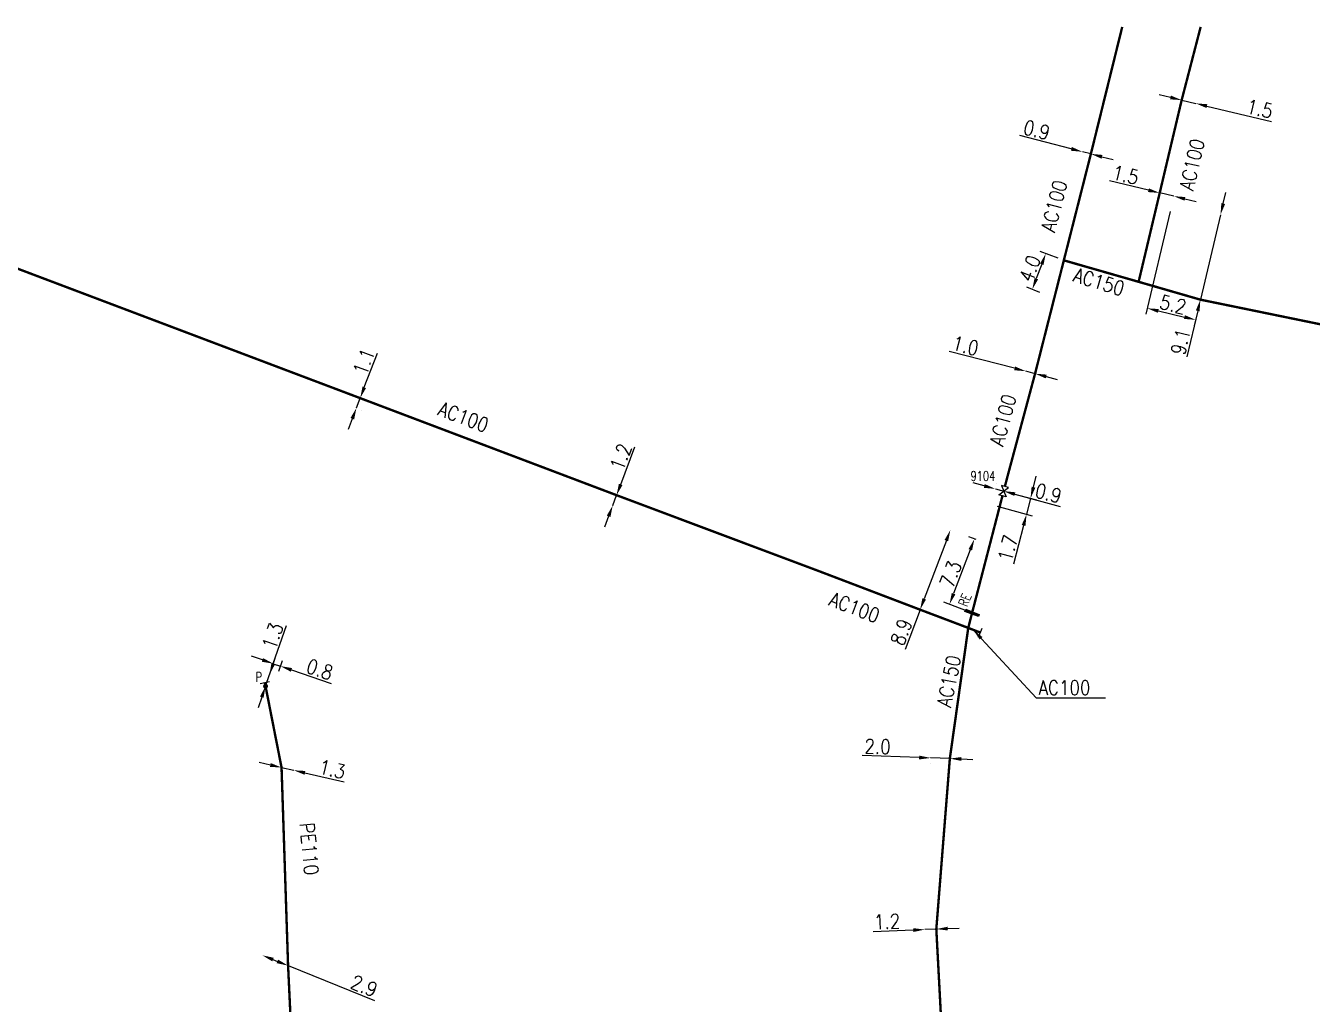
# Model space of a CAD drawing. Header units: millimetres. Extents: x 113999 to 115000, y 123996 to 125006.
# Drawn here: x 114418 to 114552.2, y 124898.1 to 125000.1 of the extents above; entities that cross this region are included whole.
import ezdxf
from ezdxf.enums import TextEntityAlignment as Align

# ---------------------------------------------------------------- set-up
doc = ezdxf.new("R2010")
doc.units = ezdxf.units.MM
doc.header["$PDMODE"] = 34
doc.linetypes.add('L_25_AP', pattern=[2000, 1000, 1000])
doc.linetypes.add('L_25_PE', pattern=[2000, 1000, 1000])
doc.layers.get('0').update_dxf_attribs({"linetype": 'CONTINUOUS'})
doc.layers.get('Defpoints').update_dxf_attribs({"linetype": 'CONTINUOUS'})
for name, color, linetype in [('L_150', 1, 'CONTINUOUS'), ('L_300', 7, 'CONTINUOUS'), ('L_340', 7, 'CONTINUOUS')]:
    doc.layers.add(name, color=color, linetype=linetype)
doc.styles.add('G_ROMANS', font='ROMANS.SHX', dxfattribs={"width": 0.75})
doc.styles.get("Standard").update_dxf_attribs({"font": 'romans.shx', "width": 0.85})
doc.dimstyles.get("Standard").update_dxf_attribs({"dimtxt": 1.5, "dimasz": 1.2, "dimexe": 0.625, "dimexo": 0.625, "dimgap": 0.25, "dimtad": 1, "dimdec": 1, "dimzin": 0, "dimdsep": 46, "dimtxsty": 'Standard', "dimcen": -0.5, "dimadec": 0, "dimazin": 0, "dimtfac": 1, "dimtdec": 1, "dimtmove": 0, "dimatfit": 3, "dimfxl": 0, "dimtolj": 1, "dimtzin": 0, "dimarcsym": 0})

# ---------------------------------------------------------------- blocks, each defined once
blk = doc.blocks.new('L_300_03')
at = {"color": 0, "linetype": 'Continuous', "flags": 128}
blk.add_lwpolyline([(-0.5, 0.38), (0.5, -0.38), (0.5, 0.38), (-0.5, -0.38), (-0.5, 0.38)], dxfattribs=at)
at = {"color": 0, "linetype": 'Continuous', "width": 0.75}
blk.add_attdef('NUM', text='', height=1, dxfattribs=at).set_placement((0, 1.67), align=Align.MIDDLE_CENTER)
at = {"color": 0, "linetype": 'Continuous', "width": 0.75, "flags": 3}
for tag, p in [('DEF_LEG', (0, -5)), ('DEF_COUP', (0, -7.5)), ('DEF_TYPE', (0, -10))]:
    blk.add_attdef(tag, text='', height=1.2, dxfattribs=at).set_placement(p, align=Align.MIDDLE)
blk = doc.blocks.new('*D222')
at = {"layer": 'Defpoints', "color": 0, "linetype": 'Continuous', "transparency": 16777216}
for p in [(114479.19, 124950.1), (114479.19, 124950.1), (114479.59, 124951.17)]:
    blk.add_point(p, dxfattribs=at)
at = {"layer": 'L_150', "color": 0, "linetype": 'Continuous', "lineweight": -2, "transparency": 16777216}
for p, q in [((114480.02, 124952.29), (114481.51, 124956.21)), ((114479.19, 124950.1), (114479.59, 124951.17)), ((114478.76, 124948.97), (114478.33, 124947.85))]:
    blk.add_line(p, q, dxfattribs=at)
at = {"layer": 'L_150', "color": 0, "linetype": 'Continuous', "transparency": 16777216}
for points in [[(114479.83, 124952.36), (114480.21, 124952.22), (114479.59, 124951.17)], [(114478.57, 124949.04), (114478.95, 124948.9), (114479.19, 124950.1)]]:
    blk.add_solid(points, dxfattribs=at)
at = {"layer": 'L_150', "color": 0, "linetype": 'Continuous', "transparency": 16777216, "insert": (114480.04, 124955.17), "char_height": 1.5, "attachment_point": 5, "rotation": 69.2034}
blk.add_mtext('\\A1;1.2', dxfattribs=at)
blk = doc.blocks.new('*D223')
at = {"layer": 'Defpoints', "color": 0, "linetype": 'Continuous', "transparency": 16777216}
for p in [(114519.97, 124951.59), (114518.67, 124950.17), (114522.35, 124949.18)]:
    blk.add_point(p, dxfattribs=at)
at = {"layer": 'L_300', "color": 0, "linetype": 'Continuous', "lineweight": -2, "transparency": 16777216}
for p, q in [((114523.07, 124952), (114523.37, 124953.16)), ((114520.57, 124951.43), (114523.38, 124950.67)), ((114519.27, 124950.01), (114522.95, 124949.02)), ((114522.77, 124950.84), (114522.35, 124949.18)), ((114522.05, 124948.02), (114521, 124943.96))]:
    blk.add_line(p, q, dxfattribs=at)
at = {"layer": 'L_300', "color": 0, "linetype": 'Continuous', "transparency": 16777216}
for points in [[(114522.88, 124952.05), (114523.27, 124951.95), (114522.77, 124950.84)], [(114521.85, 124948.07), (114522.24, 124947.97), (114522.35, 124949.18)]]:
    blk.add_solid(points, dxfattribs=at)
at = {"layer": 'L_300', "color": 0, "linetype": 'Continuous', "transparency": 16777216, "insert": (114520.4, 124945.66), "char_height": 1.5, "attachment_point": 5, "rotation": 75.5057}
blk.add_mtext('\\A1;1.7', dxfattribs=at)
blk = doc.blocks.new('*D224')
at = {"layer": 'Defpoints', "color": 0, "linetype": 'Continuous', "transparency": 16777216}
for p in [(114519.09, 124951.82), (114519.1, 124951.83), (114519.97, 124951.59)]:
    blk.add_point(p, dxfattribs=at)
at = {"layer": 'L_300', "color": 0, "linetype": 'Continuous', "lineweight": -2, "transparency": 16777216}
for p, q in [((114517.94, 124952.14), (114516.78, 124952.45)), ((114519.1, 124951.83), (114519.97, 124951.59)), ((114519.26, 124952.42), (114519.26, 124952.43)), ((114521.12, 124951.28), (114525.87, 124950)), ((114519.8, 124950.99), (114519.8, 124950.99))]:
    blk.add_line(p, q, dxfattribs=at)
at = {"layer": 'L_300', "color": 0, "linetype": 'Continuous', "transparency": 16777216}
for points in [[(114517.99, 124952.33), (114517.89, 124951.94), (114519.1, 124951.83)], [(114521.18, 124951.47), (114521.07, 124951.09), (114519.97, 124951.59)]]:
    blk.add_solid(points, dxfattribs=at)
at = {"layer": 'L_300', "color": 0, "linetype": 'Continuous', "transparency": 16777216, "insert": (114524.63, 124951.37), "char_height": 1.5, "attachment_point": 5, "rotation": 344.9251}
blk.add_mtext('\\A1;0.9', dxfattribs=at)
blk = doc.blocks.new('*D225')
at = {"layer": 'Defpoints', "color": 0, "linetype": 'Continuous', "transparency": 16777216}
for p in [(114452.85, 124961.29), (114452.46, 124960.27), (114452.46, 124960.27)]:
    blk.add_point(p, dxfattribs=at)
at = {"layer": 'L_150', "color": 0, "linetype": 'Continuous', "lineweight": -2, "transparency": 16777216}
for p, q in [((114453.28, 124962.42), (114454.64, 124965.99)), ((114452.46, 124960.27), (114452.85, 124961.29)), ((114453.43, 124961.07), (114453.43, 124961.07)), ((114453.04, 124960.04), (114453.04, 124960.04)), ((114452.03, 124959.14), (114451.6, 124958.02))]:
    blk.add_line(p, q, dxfattribs=at)
at = {"layer": 'L_150', "color": 0, "linetype": 'Continuous', "transparency": 16777216}
for points in [[(114453.09, 124962.49), (114453.46, 124962.34), (114452.85, 124961.29)], [(114451.84, 124959.22), (114452.22, 124959.07), (114452.46, 124960.27)]]:
    blk.add_solid(points, dxfattribs=at)
at = {"layer": 'L_150', "color": 0, "linetype": 'Continuous', "transparency": 16777216, "insert": (114453.24, 124965.12), "char_height": 1.5, "attachment_point": 5, "rotation": 69.1585}
blk.add_mtext('\\A1;1.1', dxfattribs=at)
blk = doc.blocks.new('*D114')
at = {"layer": 'Defpoints', "color": 0, "linetype": 'Continuous', "transparency": 16777216}
for p in [(114528.19, 124986.98), (114528.19, 124986.98), (114529.06, 124986.76)]:
    blk.add_point(p, dxfattribs=at)
at = {"layer": 'L_150', "color": 0, "linetype": 'Continuous', "lineweight": -2, "transparency": 16777216}
for p, q in [((114527.02, 124987.28), (114521.65, 124988.67)), ((114529.06, 124986.76), (114528.19, 124986.98)), ((114530.22, 124986.46), (114531.38, 124986.16))]:
    blk.add_line(p, q, dxfattribs=at)
at = {"layer": 'L_150', "color": 0, "linetype": 'Continuous', "transparency": 16777216}
for points in [[(114527.07, 124987.48), (114526.97, 124987.09), (114528.19, 124986.98)], [(114530.27, 124986.65), (114530.17, 124986.26), (114529.06, 124986.76)]]:
    blk.add_solid(points, dxfattribs=at)
at = {"layer": 'L_150', "color": 0, "linetype": 'Continuous', "transparency": 16777216, "insert": (114523.41, 124989.25), "char_height": 1.5, "attachment_point": 5, "rotation": 345.5057}
blk.add_mtext('\\A1;0.9', dxfattribs=at)
blk = doc.blocks.new('*D115')
at = {"layer": 'Defpoints', "color": 0, "linetype": 'Continuous', "transparency": 16777216}
for p in [(114522.27, 124964.1), (114522.27, 124964.1), (114523.24, 124963.84)]:
    blk.add_point(p, dxfattribs=at)
at = {"layer": 'L_150', "color": 0, "linetype": 'Continuous', "lineweight": -2, "transparency": 16777216}
for p, q in [((114521.11, 124964.4), (114514.29, 124966.16)), ((114523.24, 124963.84), (114522.27, 124964.1)), ((114524.4, 124963.54), (114525.56, 124963.24))]:
    blk.add_line(p, q, dxfattribs=at)
at = {"layer": 'L_150', "color": 0, "linetype": 'Continuous', "transparency": 16777216}
for points in [[(114521.16, 124964.59), (114521.06, 124964.2), (114522.27, 124964.1)], [(114524.45, 124963.74), (114524.35, 124963.35), (114523.24, 124963.84)]]:
    blk.add_solid(points, dxfattribs=at)
at = {"layer": 'L_150', "color": 0, "linetype": 'Continuous', "transparency": 16777216, "insert": (114515.99, 124966.75), "char_height": 1.5, "attachment_point": 5, "rotation": 345.5057}
blk.add_mtext('\\A1;1.0', dxfattribs=at)
blk = doc.blocks.new('*D116')
at = {"layer": 'Defpoints', "color": 0, "linetype": 'Continuous', "transparency": 16777216}
for p in [(114514.41, 124947.55), (114514.41, 124947.55), (114511.25, 124939.23)]:
    blk.add_point(p, dxfattribs=at)
at = {"layer": 'L_150', "color": 0, "linetype": 'Continuous', "lineweight": -2, "transparency": 16777216}
for p, q in [((114513.99, 124946.43), (114511.68, 124940.36)), ((114511.25, 124939.23), (114509.68, 124935.09))]:
    blk.add_line(p, q, dxfattribs=at)
at = {"layer": 'L_150', "color": 0, "linetype": 'Continuous', "transparency": 16777216}
for points in [[(114513.8, 124946.5), (114514.17, 124946.36), (114514.41, 124947.55)], [(114511.49, 124940.43), (114511.86, 124940.29), (114511.25, 124939.23)]]:
    blk.add_solid(points, dxfattribs=at)
at = {"layer": 'L_150', "color": 0, "linetype": 'Continuous', "transparency": 16777216, "insert": (114509.29, 124936.9), "char_height": 1.5, "attachment_point": 5, "rotation": 69.1806}
blk.add_mtext('\\A1;8.9', dxfattribs=at)
blk = doc.blocks.new('*D117')
at = {"layer": 'Defpoints', "color": 0, "linetype": 'Continuous', "transparency": 16777216}
for p in [(114512.35, 124923.77), (114512.35, 124923.77), (114514.35, 124923.7)]:
    blk.add_point(p, dxfattribs=at)
at = {"layer": 'L_150', "color": 0, "linetype": 'Continuous', "lineweight": -2, "transparency": 16777216}
for p, q in [((114511.15, 124923.81), (114505.2, 124924.01)), ((114512.33, 124923.14), (114512.33, 124923.14)), ((114514.35, 124923.7), (114512.35, 124923.77)), ((114514.33, 124923.07), (114514.33, 124923.07)), ((114515.55, 124923.66), (114516.75, 124923.62))]:
    blk.add_line(p, q, dxfattribs=at)
at = {"layer": 'L_150', "color": 0, "linetype": 'Continuous', "transparency": 16777216}
for points in [[(114511.16, 124924.01), (114511.14, 124923.61), (114512.35, 124923.77)], [(114515.55, 124923.86), (114515.54, 124923.46), (114514.35, 124923.7)]]:
    blk.add_solid(points, dxfattribs=at)
at = {"layer": 'L_150', "color": 0, "linetype": 'Continuous', "transparency": 16777216, "insert": (114506.81, 124924.96), "char_height": 1.5, "attachment_point": 5, "rotation": 358.0486}
blk.add_mtext('\\A1;2.0', dxfattribs=at)
blk = doc.blocks.new('*D118')
at = {"layer": 'Defpoints', "color": 0, "linetype": 'Continuous', "transparency": 16777216}
for p in [(114511.74, 124905.87), (114511.74, 124905.87), (114512.94, 124905.92)]:
    blk.add_point(p, dxfattribs=at)
at = {"layer": 'L_150', "color": 0, "linetype": 'Continuous', "lineweight": -2, "transparency": 16777216}
for p, q in [((114510.54, 124905.82), (114506.35, 124905.65)), ((114512.94, 124905.92), (114511.74, 124905.87)), ((114514.14, 124905.98), (114515.33, 124906.03))]:
    blk.add_line(p, q, dxfattribs=at)
at = {"layer": 'L_150', "color": 0, "linetype": 'Continuous', "transparency": 16777216}
for points in [[(114510.53, 124906.02), (114510.55, 124905.62), (114511.74, 124905.87)], [(114514.13, 124906.17), (114514.14, 124905.78), (114512.94, 124905.92)]]:
    blk.add_solid(points, dxfattribs=at)
at = {"layer": 'L_150', "color": 0, "linetype": 'Continuous', "transparency": 16777216, "insert": (114507.8, 124906.71), "char_height": 1.5, "attachment_point": 5, "rotation": 2.4085}
blk.add_mtext('\\A1;1.2', dxfattribs=at)
blk = doc.blocks.new('*D125')
at = {"layer": 'Defpoints', "color": 0, "linetype": 'Continuous', "transparency": 16777216}
for p in [(114536.24, 124982.69), (114537.7, 124982.35), (114537.7, 124982.35)]:
    blk.add_point(p, dxfattribs=at)
at = {"layer": 'L_150', "color": 0, "linetype": 'Continuous', "lineweight": -2, "transparency": 16777216}
for p, q in [((114535.07, 124982.97), (114530.99, 124983.94)), ((114537.7, 124982.35), (114536.24, 124982.69)), ((114538.87, 124982.07), (114540.03, 124981.79))]:
    blk.add_line(p, q, dxfattribs=at)
at = {"layer": 'L_150', "color": 0, "linetype": 'Continuous', "transparency": 16777216}
for points in [[(114535.12, 124983.16), (114535.02, 124982.78), (114536.24, 124982.69)], [(114538.91, 124982.26), (114538.82, 124981.88), (114537.7, 124982.35)]]:
    blk.add_solid(points, dxfattribs=at)
at = {"layer": 'L_150', "color": 0, "linetype": 'Continuous', "transparency": 16777216, "insert": (114532.68, 124984.56), "char_height": 1.5, "attachment_point": 5, "rotation": 346.6589}
blk.add_mtext('\\A1;1.5', dxfattribs=at)
blk = doc.blocks.new('*D126')
at = {"layer": 'Defpoints', "color": 0, "linetype": 'Continuous', "transparency": 16777216}
for p in [(114538.53, 124992.37), (114539.99, 124992.03), (114539.99, 124992.03)]:
    blk.add_point(p, dxfattribs=at)
at = {"layer": 'L_150', "color": 0, "linetype": 'Continuous', "lineweight": -2, "transparency": 16777216}
for p, q in [((114537.37, 124992.65), (114536.2, 124992.93)), ((114538.53, 124992.37), (114539.99, 124992.03)), ((114541.16, 124991.75), (114547.89, 124990.15))]:
    blk.add_line(p, q, dxfattribs=at)
at = {"layer": 'L_150', "color": 0, "linetype": 'Continuous', "transparency": 16777216}
for points in [[(114537.41, 124992.84), (114537.32, 124992.45), (114538.53, 124992.37)], [(114541.21, 124991.94), (114541.11, 124991.55), (114539.99, 124992.03)]]:
    blk.add_solid(points, dxfattribs=at)
at = {"layer": 'L_150', "color": 0, "linetype": 'Continuous', "transparency": 16777216, "insert": (114546.67, 124991.47), "char_height": 1.5, "attachment_point": 5, "rotation": 346.6589}
blk.add_mtext('\\A1;1.5', dxfattribs=at)
blk = doc.blocks.new('L_340_07')
at = {"color": 0, "linetype": 'Continuous', "const_width": 0.25, "flags": 128}
blk.add_lwpolyline([(0, 0), (0.35, 0)], dxfattribs=at)
at = {"color": 0, "linetype": 'Continuous', "flags": 128}
blk.add_lwpolyline([(0.35, -0.5), (0.35, 0.5)], dxfattribs=at)
at = {"color": 0, "linetype": 'Continuous', "width": 0.75, "flags": 3}
for tag, p in [('DEF_LEG', (0.72, -3.47)), ('DEF_COUP', (0.72, -5.97)), ('DEF_TYPE', (0.72, -8.47))]:
    blk.add_attdef(tag, text='', height=1.2, dxfattribs=at).set_placement(p, align=Align.MIDDLE)
blk = doc.blocks.new('*D140')
at = {"layer": 'Defpoints', "color": 0, "linetype": 'Continuous', "transparency": 16777216}
for p in [(114526.24, 124975.66), (114522.95, 124972.63), (114524.34, 124972.11)]:
    blk.add_point(p, dxfattribs=at)
at = {"layer": 'L_150', "color": 0, "linetype": 'Continuous', "lineweight": -2, "transparency": 16777216}
for p, q in [((114525.66, 124975.88), (114523.77, 124976.59)), ((114523.94, 124975.25), (114523.37, 124973.75)), ((114523.75, 124972.32), (114522.37, 124972.85))]:
    blk.add_line(p, q, dxfattribs=at)
at = {"layer": 'L_150', "color": 0, "linetype": 'Continuous', "transparency": 16777216}
for points in [[(114523.75, 124975.32), (114524.12, 124975.18), (114524.36, 124976.37)], [(114523.19, 124973.82), (114523.56, 124973.68), (114522.95, 124972.63)]]:
    blk.add_solid(points, dxfattribs=at)
at = {"layer": 'L_150', "color": 0, "linetype": 'Continuous', "transparency": 16777216, "insert": (114522.7, 124974.8), "char_height": 1.5, "attachment_point": 5, "rotation": 69.3978}
blk.add_mtext('\\A1;4.0', dxfattribs=at)
blk = doc.blocks.new('L_340_20')
at = {"linetype": 'Continuous'}
blk.add_hatch(color=0, dxfattribs=at).paths.add_polyline_path([(0.12, 0.75), (-0.12, 0.75), (-0.12, -0.75), (0.12, -0.75)])
at = {"color": 0, "linetype": 'Continuous'}
blk.add_lwpolyline([(-0.12, 0.75), (0.12, 0.75), (0.12, -0.75), (-0.12, -0.75)], close=True, dxfattribs=at)
at = {"color": 0, "linetype": 'Continuous', "width": 0.75}
for tag, height, flags, p in [('RE', 1, 8, (0, 2.19)), ('DEF_LEG', 1.2, 3, (0, -5)), ('DEF_COUP', 1.2, 3, (0, -7.5)), ('DEF_TYPE', 1.2, 3, (0, -10))]:
    blk.add_attdef(tag, text='', height=height, dxfattribs=dict(at, flags=flags)).set_placement(p, align=Align.MIDDLE)
blk = doc.blocks.new('*D370')
at = {"layer": 'Defpoints', "color": 0, "linetype": 'Continuous', "ltscale": 0.5, "transparency": 16777216}
for p in [(114517.67, 124946.31), (114514.31, 124939.78), (114516.67, 124938.89)]:
    blk.add_point(p, dxfattribs=at)
at = {"layer": 'L_340', "color": 0, "linetype": 'Continuous', "lineweight": -2, "ltscale": 0.5, "transparency": 16777216}
for p, q in [((114517.09, 124946.54), (114516.33, 124946.83)), ((114516.48, 124945.48), (114514.74, 124940.9)), ((114516.09, 124939.11), (114513.73, 124940))]:
    blk.add_line(p, q, dxfattribs=at)
at = {"layer": 'L_340', "color": 0, "linetype": 'Continuous', "ltscale": 0.5, "transparency": 16777216}
for points in [[(114516.3, 124945.55), (114516.67, 124945.41), (114516.91, 124946.6)], [(114514.55, 124940.97), (114514.93, 124940.83), (114514.31, 124939.78)]]:
    blk.add_solid(points, dxfattribs=at)
at = {"layer": 'L_340', "color": 0, "linetype": 'Continuous', "ltscale": 0.5, "transparency": 16777216, "insert": (114514.45, 124942.94), "char_height": 1.5, "attachment_point": 5, "rotation": 69.1806}
blk.add_mtext('\\A1;7.3', dxfattribs=at)
blk = doc.blocks.new('*D416')
at = {"layer": 'Defpoints', "color": 0, "linetype": 'Continuous', "transparency": 16777216}
for p in [(114542.58, 124980.41), (114542.58, 124980.41), (114540.48, 124971.56)]:
    blk.add_point(p, dxfattribs=at)
at = {"layer": 'L_150', "color": 0, "linetype": 'Continuous', "lineweight": -2, "transparency": 16777216}
for p, q in [((114542.86, 124981.58), (114543.14, 124982.75)), ((114542.58, 124980.41), (114540.48, 124971.56)), ((114540.21, 124970.39), (114539.07, 124965.58))]:
    blk.add_line(p, q, dxfattribs=at)
at = {"layer": 'L_150', "color": 0, "linetype": 'Continuous', "transparency": 16777216}
for points in [[(114542.67, 124981.63), (114543.06, 124981.53), (114542.58, 124980.41)], [(114540.01, 124970.44), (114540.4, 124970.34), (114540.48, 124971.56)]]:
    blk.add_solid(points, dxfattribs=at)
at = {"layer": 'L_150', "color": 0, "linetype": 'Continuous', "transparency": 16777216, "insert": (114538.42, 124967.18), "char_height": 1.5, "attachment_point": 5, "rotation": 76.6589}
blk.add_mtext('\\A1;9.1', dxfattribs=at)
blk = doc.blocks.new('*D417')
at = {"layer": 'Defpoints', "color": 0, "linetype": 'Continuous', "ltscale": 0.5, "transparency": 16777216}
for p in [(114537.47, 124981.38), (114540.48, 124971.56), (114539.99, 124969.46)]:
    blk.add_point(p, dxfattribs=at)
at = {"layer": 'L_150', "color": 0, "linetype": 'Continuous', "lineweight": -2, "ltscale": 0.5, "transparency": 16777216}
for p, q in [((114537.32, 124980.77), (114534.78, 124970.06)), ((114536.1, 124970.39), (114538.82, 124969.74)), ((114540.34, 124970.95), (114539.84, 124968.86))]:
    blk.add_line(p, q, dxfattribs=at)
at = {"layer": 'L_150', "color": 0, "linetype": 'Continuous', "ltscale": 0.5, "transparency": 16777216}
for points in [[(114536.14, 124970.58), (114536.05, 124970.19), (114534.93, 124970.66)], [(114538.87, 124969.94), (114538.77, 124969.55), (114539.99, 124969.46)]]:
    blk.add_solid(points, dxfattribs=at)
at = {"layer": 'L_150', "color": 0, "linetype": 'Continuous', "ltscale": 0.5, "transparency": 16777216, "insert": (114537.63, 124971.05), "char_height": 1.5, "attachment_point": 5, "rotation": 346.6589}
blk.add_mtext('\\A1;5.2', dxfattribs=at)
blk = doc.blocks.new('*D503')
at = {"layer": 'Defpoints', "color": 0, "linetype": 'Continuous', "transparency": 16777216}
for p in [(114442.64, 124903.19), (114442.64, 124903.19), (114445.33, 124902.11)]:
    blk.add_point(p, dxfattribs=at)
at = {"layer": 'L_150', "color": 0, "linetype": 'Continuous', "lineweight": -2, "transparency": 16777216}
for p, q in [((114443.75, 124902.74), (114444.22, 124902.55)), ((114445.33, 124902.11), (114454.34, 124898.48))]:
    blk.add_line(p, q, dxfattribs=at)
at = {"layer": 'L_150', "color": 0, "linetype": 'Continuous', "transparency": 16777216}
for points in [[(114443.83, 124902.93), (114443.68, 124902.56), (114442.64, 124903.19)], [(114444.29, 124902.74), (114444.14, 124902.37), (114445.33, 124902.11)]]:
    blk.add_solid(points, dxfattribs=at)
at = {"layer": 'L_150', "color": 0, "linetype": 'Continuous', "transparency": 16777216, "insert": (114453.27, 124899.99), "char_height": 1.5, "attachment_point": 5, "rotation": 338.0688}
blk.add_mtext('\\A1;2.9', dxfattribs=at)
blk = doc.blocks.new('*D504')
at = {"layer": 'Defpoints', "color": 0, "linetype": 'Continuous', "transparency": 16777216}
for p in [(114444.65, 124922.77), (114445.92, 124922.48), (114445.92, 124922.48)]:
    blk.add_point(p, dxfattribs=at)
at = {"layer": 'L_150', "color": 0, "linetype": 'Continuous', "lineweight": -2, "transparency": 16777216}
for p, q in [((114443.48, 124923.03), (114442.31, 124923.3)), ((114444.51, 124922.16), (114444.51, 124922.16)), ((114444.65, 124922.77), (114445.92, 124922.48)), ((114447.09, 124922.21), (114451.17, 124921.28))]:
    blk.add_line(p, q, dxfattribs=at)
at = {"layer": 'L_150', "color": 0, "linetype": 'Continuous', "transparency": 16777216}
for points in [[(114443.53, 124923.23), (114443.44, 124922.84), (114444.65, 124922.77)], [(114447.13, 124922.41), (114447.04, 124922.02), (114445.92, 124922.48)]]:
    blk.add_solid(points, dxfattribs=at)
at = {"layer": 'L_150', "color": 0, "linetype": 'Continuous', "transparency": 16777216, "insert": (114449.94, 124922.59), "char_height": 1.5, "attachment_point": 5, "rotation": 347.135}
blk.add_mtext('\\A1;1.3', dxfattribs=at)
blk = doc.blocks.new('*D505')
at = {"layer": 'Defpoints', "color": 0, "linetype": 'Continuous', "transparency": 16777216}
for p in [(114444.54, 124933.34), (114442.98, 124931.25), (114444.16, 124932.22)]:
    blk.add_point(p, dxfattribs=at)
at = {"layer": 'L_300', "color": 0, "linetype": 'Continuous', "lineweight": -2, "transparency": 16777216}
for p, q in [((114442.65, 124933.99), (114441.52, 124934.38)), ((114443.18, 124931.84), (114443.99, 124934.19)), ((114444.36, 124932.81), (114444.75, 124933.93)), ((114443.79, 124933.6), (114444.54, 124933.34)), ((114445.68, 124932.95), (114449.81, 124931.53))]:
    blk.add_line(p, q, dxfattribs=at)
at = {"layer": 'L_300', "color": 0, "linetype": 'Continuous', "transparency": 16777216}
for points in [[(114442.72, 124934.18), (114442.59, 124933.8), (114443.79, 124933.6)], [(114445.74, 124933.14), (114445.61, 124932.76), (114444.54, 124933.34)]]:
    blk.add_solid(points, dxfattribs=at)
at = {"layer": 'L_300', "color": 0, "linetype": 'Continuous', "transparency": 16777216, "insert": (114448.64, 124932.99), "char_height": 1.5, "attachment_point": 5, "rotation": 341.0133}
blk.add_mtext('\\A1;0.8', dxfattribs=at)
blk = doc.blocks.new('*D506')
at = {"layer": 'Defpoints', "color": 0, "linetype": 'Continuous', "transparency": 16777216}
for p in [(114443.4, 124932.48), (114443.4, 124932.48), (114442.98, 124931.25)]:
    blk.add_point(p, dxfattribs=at)
at = {"layer": 'L_300', "color": 0, "linetype": 'Continuous', "lineweight": -2, "transparency": 16777216}
for p, q in [((114443.79, 124933.62), (114445.15, 124937.58)), ((114442.98, 124931.25), (114443.4, 124932.48)), ((114442.59, 124930.12), (114442.2, 124928.98))]:
    blk.add_line(p, q, dxfattribs=at)
at = {"layer": 'L_300', "color": 0, "linetype": 'Continuous', "transparency": 16777216}
for points in [[(114443.6, 124933.68), (114443.98, 124933.55), (114443.4, 124932.48)], [(114442.4, 124930.18), (114442.78, 124930.05), (114442.98, 124931.25)]]:
    blk.add_solid(points, dxfattribs=at)
at = {"layer": 'L_300', "color": 0, "linetype": 'Continuous', "transparency": 16777216, "insert": (114443.72, 124936.49), "char_height": 1.5, "attachment_point": 5, "rotation": 71.0133}
blk.add_mtext('\\A1;1.3', dxfattribs=at)
blk = doc.blocks.new('L_300_12')
at = {"color": 0, "linetype": 'Continuous', "const_width": 0.248, "flags": 128}
blk.add_lwpolyline([(-0.13, 0, 1), (0.13, 0, 1)], format="xyb", close=True, dxfattribs=at)
at = {"linetype": 'Continuous', "style": 'G_ROMANS', "width": 0.75}
blk.add_attdef('P', text='', height=1, dxfattribs=at).set_placement((0, 1.33), align=Align.MIDDLE_CENTER)
at = {"color": 0, "linetype": 'Continuous', "width": 0.75, "flags": 3}
for tag, p in [('DEF_LEG', (0, -5)), ('DEF_COUP', (0, -7.5)), ('DEF_TYPE', (0, -10))]:
    blk.add_attdef(tag, text='', height=1.2, dxfattribs=at).set_placement(p, align=Align.MIDDLE)

msp = doc.modelspace()

# ---------------------------------------------------------------- linework, layer by layer
at = {"layer": 'L_150', "linetype": 'L_25_AP', "ltscale": 0.5, "const_width": 0.25}
for points in [[(114520.09, 124952.07), (114520.4, 124953.26), (114523.24, 124963.84), (114526.24, 124975.66), (114529.06, 124986.76), (114532.33, 125000)], [(114540.51, 125000), (114538.53, 124992.37), (114536.24, 124982.69), (114534.04, 124973.42)], [(114388.33, 124995.09), (114387.43, 124981.77), (114387.83, 124981.72), (114389.87, 124981.44), (114404.54, 124979.43), (114413.24, 124976.26), (114452.85, 124961.29), (114479.59, 124951.17), (114500.83, 124943.2), (114511.25, 124939.23), (114516.27, 124937.33), (114517.2, 124936.97)], [(114526.24, 124975.66), (114534.04, 124973.42), (114540.48, 124971.56), (114569.77, 124965.55), (114597.23, 124960.85), (114608.49, 124956.73), (114620.83, 124952.25), (114628.68, 124946.77), (114645.34, 124947.68), (114654.24, 124953.3), (114669.58, 124956.33), (114674.65, 124957.33), (114676.99, 124957.75), (114677.57, 124957.36)], [(114519.84, 124951.11), (114516.67, 124938.89)], [(114516.67, 124938.89), (114516.27, 124937.33), (114514.35, 124923.7), (114512.94, 124905.92), (114513.6, 124893.52), (114514.75, 124881.39), (114515.55, 124875.6), (114519.18, 124849.21), (114522.73, 124826.68), (114523.34, 124822.52)]]:
    msp.add_lwpolyline(points, dxfattribs=at)
at = {"layer": 'L_150', "linetype": 'L_25_PE', "flags": 128}
msp.add_lwpolyline([(114442.98, 124931.25, 0.25, 0.25, 0), (114444.65, 124922.77, 0.25, 0.25, 0), (114445.33, 124902.11, 0.25, 0.25, 0), (114445.58, 124896.84, 0.25, 0.25, 0), (114445.38, 124892.94, 0.25, 0.25, 0), (114446.38, 124889.37, 0.25, 0.25, 0), (114446.19, 124888.8, 0.25, 0.25, 0), (114445.09, 124885.44, 0.25, 0.25, 0), (114443.18, 124879.57, 0.25, 0.25, 0), (114442.45, 124877.36, 0.25, 0.25, 0), (114441.42, 124877.2, 0.25, 0.25, 0), (114440.99, 124875.91, 0.25, 0.25, 0), (114439.66, 124872.12, 0.25, 0.25, 0), (114440.47, 124871.24, 0.25, 0.25, 0), (114438.42, 124865.55, 0.25, 0.25, 0), (114437.25, 124862.07, 0.25, 0.25, 0), (114435.39, 124861.38, 0.25, 0.25, 0), (114435.13, 124860.49, 0.25, 0.25, 0), (114434.4, 124857.39, 0.25, 0.25, 0), (114434.2, 124856.72, 0, 0, 0)], format="xyseb", dxfattribs=at)

# ---------------------------------------------------------------- block references
at = {"layer": 'L_300'}
ref = msp.add_blockref('L_300_03', (114519.97, 124951.59), dxfattribs=dict(at, rotation=75.50571273940055))
ref.add_attrib('NUM', '9104', dxfattribs={"layer": '0', "color": 0, "linetype": 'Continuous', "height": 1, "width": 0.75}).set_placement((114517.8, 124953.17), align=Align.MIDDLE_CENTER)
at = {"layer": 'L_300', "ltscale": 0.5}
ref = msp.add_blockref('L_300_12', (114442.98, 124931.25), dxfattribs=at)
ref.add_attrib('P', 'P', dxfattribs={"layer": '0', "linetype": 'Continuous', "ltscale": 0.5, "height": 1, "style": 'G_ROMANS', "width": 0.75}).set_placement((114442.28, 124932.2), align=Align.MIDDLE_CENTER)
at = {"layer": 'L_340', "ltscale": 0.5}
ref = msp.add_blockref('L_340_20', (114516.67, 124938.89), dxfattribs=dict(at, rotation=69.18056940453836))
ref.add_attrib('RE', 'RE', dxfattribs={"layer": '0', "color": 0, "linetype": 'Continuous', "height": 1, "rotation": 69.1806, "width": 0.75}).set_placement((114515.92, 124940.25), align=Align.MIDDLE)
at = {"layer": 'L_340'}
for p, rotation in [((114517.2, 124936.97), 339.1805694046394), ((114442.98, 124931.25), 101.1650807987545)]:
    msp.add_blockref('L_340_07', p, dxfattribs=dict(at, rotation=rotation))

# ---------------------------------------------------------------- texts
at = {"layer": 'L_150', "linetype": 'Continuous', "width": 0.85}
for s, rotation, p in [('AC100', 76.6589, (114539.72, 124982.84)), ('AC100', 75.7481, (114525.29, 124978.52)), ('AC150', 343.0774, (114527.1, 124973.49)), ('AC100', 339.2666, (114460.82, 124959.58)), ('AC100', 75.0013, (114519.91, 124956.2)), ('AC100', 339.1806, (114501.61, 124939.73)), ('AC150', 78.4335, (114514.45, 124928.98))]:
    msp.add_text(s, height=1.5, rotation=rotation, dxfattribs=at).set_placement(p)
msp.add_text('PE110', height=1.5, rotation=275.3879, dxfattribs=at).set_placement((114447.53, 124914.28), align=Align.MIDDLE)
at = {"layer": 'L_150', "linetype": 'Continuous', "insert": (114523.6, 124930.34), "char_height": 1.5, "attachment_point": 7}
msp.add_mtext('\\A1;AC100', dxfattribs=at)

# ---------------------------------------------------------------- dimensions: what is measured, and where the dimension line sits
at = {"layer": 'L_150', "linetype": 'Continuous'}
for base, p1, p2, angle, picture, middle in [((114539.99, 124992.03), (114538.53, 124992.37), (114539.99, 124992.03), 166.6589, '*D126', (114546.43, 124990.5)), ((114528.19, 124986.98), (114529.06, 124986.76), (114528.19, 124986.98), 345.5057, '*D114', (114523.16, 124988.28)), ((114537.7, 124982.35), (114536.24, 124982.69), (114537.7, 124982.35), 166.6589, '*D125', (114532.45, 124983.59)), ((114522.95, 124972.63), (114526.24, 124975.66), (114524.34, 124972.11), 69.3978, '*D140', (114523.64, 124974.45)), ((114522.27, 124964.1), (114523.24, 124963.84), (114522.27, 124964.1), 345.5057, '*D115', (114515.74, 124965.78)), ((114452.46, 124960.27), (114452.85, 124961.29), (114452.46, 124960.27), 69.1585, '*D225', (114454.17, 124964.76)), ((114479.19, 124950.1), (114479.59, 124951.17), (114479.19, 124950.1), 69.2034, '*D222', (114480.98, 124954.81)), ((114514.41, 124947.55), (114511.25, 124939.23), (114514.41, 124947.55), 249.1806, '*D116', (114510.23, 124936.54)), ((114512.35, 124923.77), (114514.35, 124923.7), (114512.35, 124923.77), 358.0486, '*D117', (114506.78, 124923.96)), ((114511.74, 124905.87), (114512.94, 124905.92), (114511.74, 124905.87), 2.4085, '*D118', (114507.85, 124905.71))]:
    dim = msp.add_linear_dim(base=base, p1=p1, p2=p2, angle=angle, dimstyle='Standard', dxfattribs=at)
    dim.commit()
    dim.dimension.update_dxf_attribs({"geometry": picture, "text_midpoint": middle, "dimtype": 160})
dim = msp.add_linear_dim(base=(114542.58, 124980.41), p1=(114540.48, 124971.56), p2=(114542.58, 124980.41), angle=256.6589, dimstyle='Standard', override={"dimatfit": 0}, dxfattribs=at)
dim.commit()
dim.dimension.update_dxf_attribs({"geometry": '*D416', "text_midpoint": (114539.39, 124966.95), "dimtype": 160})
at = {"layer": 'L_150', "linetype": 'Continuous', "ltscale": 0.5}
dim = msp.add_linear_dim(base=(114539.99, 124969.46), p1=(114537.47, 124981.38), p2=(114540.48, 124971.56), angle=346.6589, dimstyle='Standard', dxfattribs=at)
dim.commit()
dim.dimension.update_dxf_attribs({"geometry": '*D417', "text_midpoint": (114537.4, 124970.08), "dimtype": 160})
at = {"layer": 'L_150', "linetype": 'Continuous'}
for base, p1, p2, angle, text, picture, middle in [((114445.92, 124922.48), (114444.65, 124922.77), (114445.92, 124922.48), 167.135, '1.3', '*D504', (114449.72, 124921.61)), ((114442.64, 124903.19), (114445.33, 124902.11), (114442.64, 124903.19), 338.0688, '2.9', '*D503', (114452.89, 124899.06))]:
    dim = msp.add_linear_dim(base=base, p1=p1, p2=p2, angle=angle, text=text, dimstyle='Standard', dxfattribs=at)
    dim.commit()
    dim.dimension.update_dxf_attribs({"geometry": picture, "text_midpoint": middle, "dimtype": 160})
at = {"layer": 'L_300', "linetype": 'Continuous'}
for base, p2, angle, picture, middle in [((114519.1, 124951.83), (114519.09, 124951.82), 344.9251, '*D224', (114524.37, 124950.41)), ((114522.35, 124949.18), (114518.67, 124950.17), 75.5057, '*D223', (114521.37, 124945.41))]:
    dim = msp.add_linear_dim(base=base, p1=(114519.97, 124951.59), p2=p2, angle=angle, dimstyle='Standard', dxfattribs=at)
    dim.commit()
    dim.dimension.update_dxf_attribs({"geometry": picture, "text_midpoint": middle, "dimtype": 160})
for base, p2, angle, text, picture, middle in [((114443.4, 124932.48), (114443.4, 124932.48), 251.0133, '1.3', '*D506', (114444.67, 124936.16)), ((114444.54, 124933.34), (114444.16, 124932.22), 161.0133, '0.8', '*D505', (114448.31, 124932.05))]:
    dim = msp.add_linear_dim(base=base, p1=(114442.98, 124931.25), p2=p2, angle=angle, text=text, dimstyle='Standard', dxfattribs=at)
    dim.commit()
    dim.dimension.update_dxf_attribs({"geometry": picture, "text_midpoint": middle, "dimtype": 160})
at = {"layer": 'L_340', "linetype": 'Continuous', "ltscale": 0.5}
dim = msp.add_linear_dim(base=(114514.31, 124939.78), p1=(114517.67, 124946.31), p2=(114516.67, 124938.89), angle=69.1806, dimstyle='Standard', dxfattribs=at)
dim.commit()
dim.dimension.update_dxf_attribs({"geometry": '*D370', "text_midpoint": (114515.38, 124942.58), "dimtype": 160})

# ---------------------------------------------------------------- leaders
at = {"layer": 'L_150', "linetype": 'Continuous', "annotation_type": 0, "has_hookline": 1, "hookline_direction": 0, "text_width": 5.77}
msp.add_leader([(114516.79, 124937.13), (114523.37, 124930.03), (114524.57, 124930.03)], dimstyle='Standard', dxfattribs=at)

doc.saveas('drawing.dxf')
